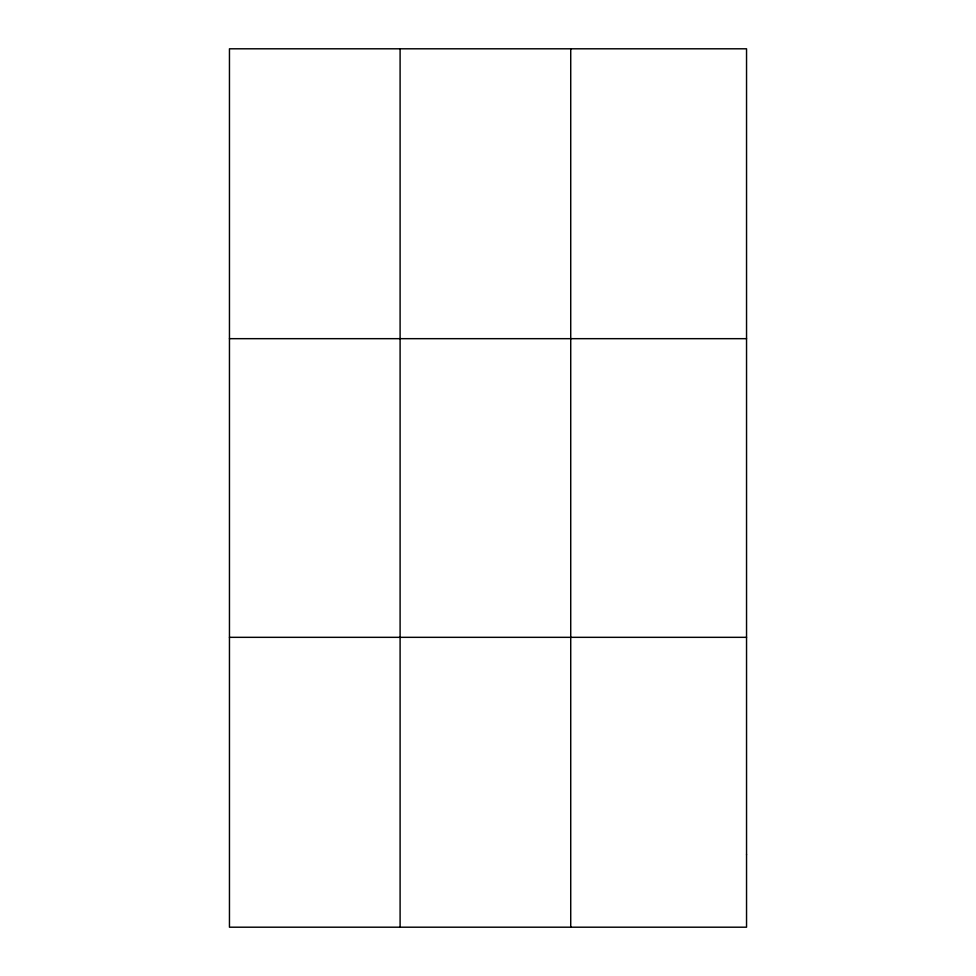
<?xml version="1.0" encoding="UTF-8"?>
<svg xmlns="http://www.w3.org/2000/svg" width="976" height="976" viewBox="0 0 976 976"><rect width="100%" height="100%" fill="white"/><g stroke="black" fill="none" stroke-linecap="round" stroke-linejoin="round"><path stroke-width="1.46" d="M400.099 48.8L400.099 927.2M570.728 48.8L570.728 927.2M229.458 338.672L746.542 338.672M229.458 637.328L746.542 637.328M746.542 854.732L746.542 927.2L229.458 927.2L229.458 48.8L746.542 48.8L746.542 854.732"/></g></svg>
